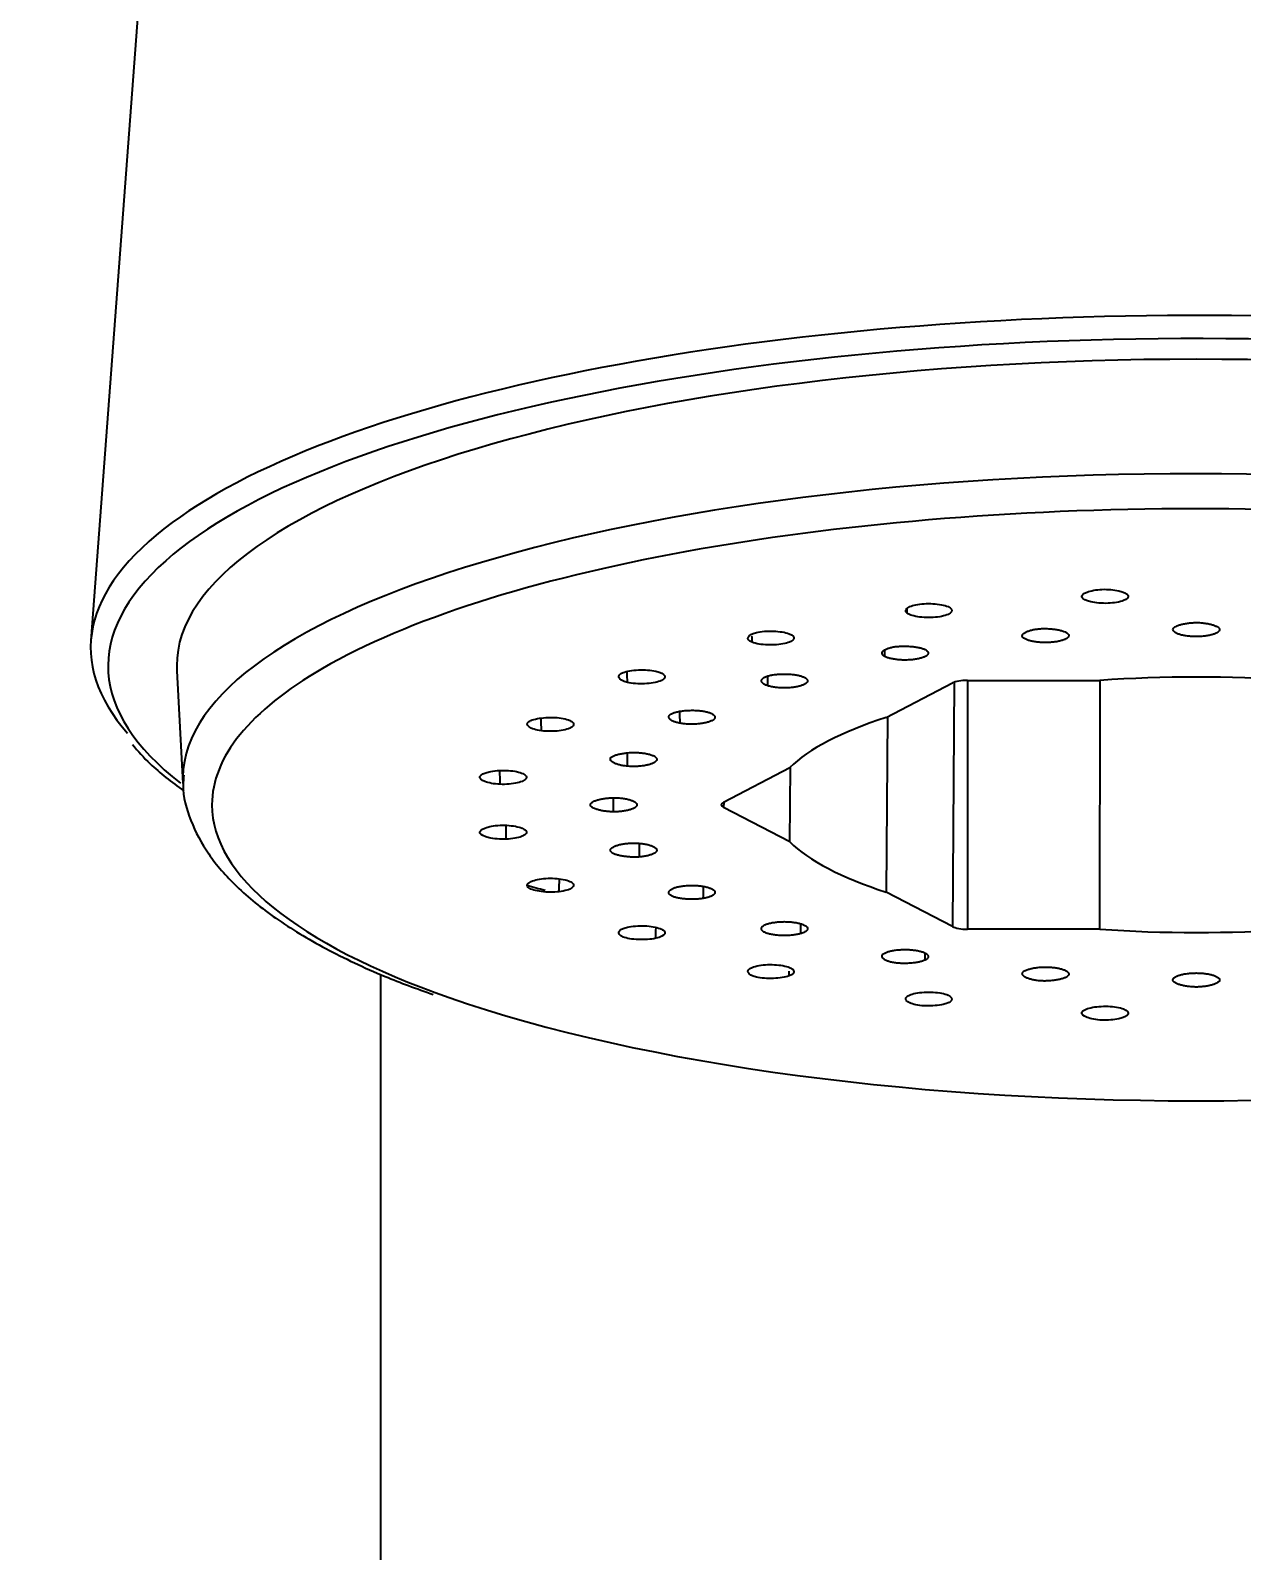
# Model space of a CAD drawing. Extents: x 0 to 1128, y 0 to 827.
# Drawn here: x 250.13 to 270.91, y 558.75 to 584.84 of the extents above; entities that cross this region are included whole.
import ezdxf

# ---------------------------------------------------------------- set-up
doc = ezdxf.new("R2010")
doc.units = 0
doc.header["$LTSCALE"] = 10
doc.header["$MEASUREMENT"] = 0
doc.header["$PDMODE"] = 3
doc.header["$PDSIZE"] = -10
doc.layers.get('0').update_dxf_attribs({"linetype": 'CONTINUOUS'})
doc.layers.get('DEFPOINTS').update_dxf_attribs({"linetype": 'CONTINUOUS'})
doc.layers.add('1', color=7, linetype='CONTINUOUS')
doc.styles.add('Daelim Dimension', font='')
doc.styles.get('Daelim Dimension').set_extended_font_data('나눔고딕')
doc.dimstyles.new('DEFAULT', dxfattribs={"dimscale": 2, "dimtxt": 2, "dimasz": 2, "dimexe": 0, "dimexo": 2, "dimgap": 1, "dimtad": 1, "dimdec": 0, "dimzin": 9, "dimdsep": 46, "dimtxsty": 'Daelim Dimension', "dimcen": 0.5, "dimclrd": 5, "dimclre": 5, "dimclrt": 256, "dimadec": 1, "dimazin": 0, "dimtfac": 1, "dimtdec": 0, "dimtix": 1, "dimtmove": 0, "dimatfit": 3, "dimfxl": 1, "dimtolj": 1, "dimtzin": 1, "dimlwd": 9, "dimlwe": 9, "dimarcsym": 0})

# ---------------------------------------------------------------- blocks, each defined once
blk = doc.blocks.new('*D59')
at = {"color": 5, "lineweight": 9, "ltscale": 0.5, "transparency": 16777216}
for p, q in [((266.137, 754.907), (181.231, 754.907)), ((181.231, 750.907), (181.231, 348.908)), ((239.136, 344.908), (181.231, 344.908))]:
    blk.add_line(p, q, dxfattribs=at)
at = {"color": 5, "ltscale": 0.5, "transparency": 16777216}
for points in [[(180.565, 750.907), (181.898, 750.907), (181.231, 754.907)], [(180.565, 348.908), (181.898, 348.908), (181.231, 344.908)]]:
    blk.add_solid(points, dxfattribs=at)
at = {"layer": 'DEFPOINTS', "color": 0, "ltscale": 0.5, "transparency": 16777216}
for p in [(270.137, 754.907), (181.231, 344.908), (243.136, 344.908)]:
    blk.add_point(p, dxfattribs=at)
at = {"color": 7, "ltscale": 0.5, "transparency": 16777216, "insert": (173.824, 549.907), "char_height": 10, "attachment_point": 5, "rotation": 90, "style": 'Daelim Dimension'}
blk.add_mtext('\\A1;410', dxfattribs=at)

msp = doc.modelspace()

# ---------------------------------------------------------------- linework, layer by layer
at = {"layer": '1'}
for p, q in [((256.119, 640.526), (251.163, 574.372)), ((252.638, 573.85), (252.744, 571.918)), ((264.813, 573.051), (265.95, 573.643)), ((265.983, 573.657), (265.95, 569.463)), ((266.21, 573.688), (266.21, 569.418)), ((266.21, 573.688), (268.483, 573.688)), ((268.483, 569.418), (268.487, 573.688)), ((264.836, 573.062), (264.813, 570.055)), ((262.024, 571.598), (263.16, 572.19)), ((263.16, 570.916), (263.171, 572.2)), ((262.025, 571.598), (262.024, 571.508)), ((263.16, 570.916), (262.024, 571.508)), ((265.95, 569.463), (264.813, 570.055)), ((268.483, 569.418), (266.21, 569.418))]:
    msp.add_line(p, q, dxfattribs=at)
for centre, major_axis, start_param, end_param in [((270.136, 574.244), (-18.977, 0), 3.503021, 5.896761), ((270.136, 573.937), (18.678, 0), 0.230862, 2.81461), ((270.136, 573.937), (-17.5, 0), 4.712389, 6.283185), ((270.136, 573.937), (-17.5, 0), 3.125001, 4.712389), ((270.136, 572.005), (-17.394, 0), 4.712389, 6.278571), ((270.136, 572.005), (-17.394, 0), 3.14012, 4.712389), ((270.136, 571.553), (-16.894, 0), 4.712389, 5.804878), ((270.136, 571.553), (-16.894, 0), 3.671736, 4.712389), ((270.136, 574.244), (-18.977, 0), 5.896761, 6.542633), ((270.136, 573.937), (18.678, 0), 2.81461, 3.508156), ((270.136, 573.937), (-17.5, 0), 0, 0.016592), ((270.136, 571.553), (-16.894, 0), 5.804878, 6.283185), ((270.136, 571.553), (-7.29, 0), 4.483645, 4.941133), ((266.21, 573.598), (-0.3, 0), 4.712389, 5.759587), ((270.136, 571.553), (-7.29, 0), 5.530843, 5.98833), ((270.136, 572.005), (-17.394, 0), 6.278571, 6.283185), ((270.136, 572.005), (-17.394, 0), 0, 0.016592), ((270.136, 571.553), (-16.894, 0), 0, 0.709018), ((262.284, 571.553), (-0.3, 0), 5.759587, 6.806784), ((270.136, 571.553), (-7.29, 0), 0.294855, 0.752342), ((270.136, 573.937), (16.995, 0), 3.970279, 3.994645), ((266.21, 569.508), (-0.3, 0), 0.523599, 1.570796), ((270.136, 571.553), (-7.29, 0), 1.342053, 1.79954), ((270.136, 571.553), (-16.894, 0), 0.709018, 2.48824)]:
    msp.add_ellipse(centre, major_axis=major_axis, ratio=0.300706, start_param=start_param, end_param=end_param, dxfattribs=at)
for points in [[(268.173, 575.115), (268.159, 575.146), (268.232, 575.209), (268.511, 575.264), (268.827, 575.233), (268.952, 575.177), (268.966, 575.146)], [(265.174, 574.84), (265.134, 574.87), (265.15, 574.937), (265.372, 575.011), (265.704, 575.006), (265.873, 574.962), (265.913, 574.933)], [(265.174, 574.84), (265.173, 574.867), (265.172, 574.893), (265.171, 574.919)], [(262.513, 574.342), (262.449, 574.367), (262.407, 574.433), (262.558, 574.522), (262.883, 574.543), (263.084, 574.514), (263.148, 574.489)], [(262.513, 574.342), (262.512, 574.378), (262.511, 574.414), (262.51, 574.449)], [(264.789, 574.097), (264.789, 574.135), (264.788, 574.172), (264.787, 574.21)], [(260.372, 573.654), (260.289, 573.673), (260.191, 573.734), (260.26, 573.831), (260.556, 573.877), (260.776, 573.864), (260.859, 573.845)], [(260.372, 573.654), (260.371, 573.714), (260.369, 573.774), (260.368, 573.834)], [(262.782, 573.594), (262.781, 573.65), (262.78, 573.706), (262.78, 573.762)], [(258.896, 572.823), (258.799, 572.835), (258.653, 572.885), (258.635, 572.985), (258.882, 573.052), (259.105, 573.057), (259.202, 573.045)], [(258.896, 572.823), (258.895, 572.895), (258.894, 572.968), (258.893, 573.041)], [(261.275, 572.952), (261.275, 573.02), (261.274, 573.088), (261.273, 573.156)], [(260.373, 572.215), (260.372, 572.292), (260.372, 572.368), (260.372, 572.445)], [(258.186, 571.904), (258.082, 571.909), (257.897, 571.946), (257.794, 572.041), (257.975, 572.125), (258.187, 572.147), (258.29, 572.143)], [(258.186, 571.904), (258.186, 571.981), (258.185, 572.057), (258.185, 572.134)], [(260.136, 571.432), (260.136, 571.513), (260.136, 571.593), (260.136, 571.673)], [(258.29, 570.962), (258.187, 570.958), (257.975, 570.98), (257.794, 571.064), (257.897, 571.159), (258.082, 571.197), (258.186, 571.201)], [(258.29, 570.962), (258.291, 571.039), (258.291, 571.116), (258.292, 571.192)], [(260.58, 570.658), (260.58, 570.735), (260.581, 570.812), (260.581, 570.889)], [(259.202, 570.061), (259.105, 570.049), (258.882, 570.053), (258.635, 570.12), (258.653, 570.22), (258.799, 570.271), (258.896, 570.283)], [(259.202, 570.061), (259.203, 570.134), (259.204, 570.208), (259.205, 570.282)], [(261.675, 569.945), (261.676, 570.014), (261.677, 570.083), (261.677, 570.152)], [(260.859, 569.261), (260.776, 569.241), (260.556, 569.229), (260.26, 569.274), (260.191, 569.372), (260.289, 569.432), (260.372, 569.451)], [(260.859, 569.261), (260.86, 569.321), (260.862, 569.381), (260.863, 569.441)], [(263.347, 569.341), (263.348, 569.397), (263.349, 569.453), (263.35, 569.509)], [(263.148, 568.617), (263.084, 568.592), (262.883, 568.562), (262.558, 568.583), (262.407, 568.672), (262.449, 568.738), (262.513, 568.763)], [(265.482, 568.888), (265.483, 568.927), (265.483, 568.966), (265.484, 569.004)], [(263.148, 568.617), (263.149, 568.644), (263.149, 568.672), (263.15, 568.699)], [(265.913, 568.173), (265.873, 568.144), (265.704, 568.1), (265.372, 568.095), (265.15, 568.169), (265.134, 568.236), (265.174, 568.265)], [(268.966, 567.959), (268.952, 567.928), (268.827, 567.873), (268.511, 567.842), (268.232, 567.896), (268.159, 567.96), (268.173, 567.991)]]:
    msp.add_open_spline(points, degree=3, dxfattribs=at)
for points, knots in [([(268.966, 575.146), (268.98, 575.115), (268.936, 575.066), (268.774, 575.024), (268.623, 575.008), (268.463, 575.011), (268.271, 575.039), (268.186, 575.083), (268.173, 575.115)], [0, 0, 0, 0, 0.25, 0.375, 0.5, 0.625, 0.75, 1, 1, 1, 1]), ([(265.913, 574.933), (265.953, 574.903), (265.953, 574.853), (265.833, 574.799), (265.701, 574.772), (265.543, 574.763), (265.334, 574.775), (265.214, 574.811), (265.174, 574.84)], [0, 0, 0, 0, 0.25, 0.375, 0.5, 0.625, 0.75, 1, 1, 1, 1]), ([(267.161, 574.426), (267.154, 574.434), (267.151, 574.441), (267.149, 574.453), (267.15, 574.457), (267.151, 574.465), (267.153, 574.469), (267.159, 574.48), (267.166, 574.488), (267.18, 574.499), (267.185, 574.502), (267.196, 574.509), (267.208, 574.516), (267.222, 574.523), (267.237, 574.529), (267.244, 574.532), (267.269, 574.541), (267.288, 574.547), (267.317, 574.554), (267.327, 574.556), (267.349, 574.561), (267.36, 574.563), (267.394, 574.568), (267.418, 574.571), (267.456, 574.574), (267.468, 574.575), (267.494, 574.576), (267.52, 574.577), (267.546, 574.577), (267.572, 574.576), (267.585, 574.576), (267.623, 574.574), (267.648, 574.572), (267.685, 574.568), (267.697, 574.566), (267.721, 574.563), (267.732, 574.561), (267.766, 574.555), (267.787, 574.551), (267.817, 574.543), (267.826, 574.541), (267.845, 574.535), (267.854, 574.532), (267.878, 574.524), (267.893, 574.517), (267.911, 574.507), (267.917, 574.503), (267.926, 574.496), (267.93, 574.492), (267.934, 574.488)], [0, 0, 0, 0, 0.0625, 0.0625, 0.09375, 0.09375, 0.125, 0.125, 0.1875, 0.1875, 0.21875, 0.21875, 0.25, 0.28125, 0.28125, 0.3125, 0.3125, 0.375, 0.375, 0.40625, 0.40625, 0.4375, 0.4375, 0.5, 0.5, 0.53125, 0.53125, 0.5625, 0.59375, 0.59375, 0.625, 0.625, 0.6875, 0.6875, 0.71875, 0.71875, 0.75, 0.75, 0.8125, 0.8125, 0.84375, 0.84375, 0.875, 0.875, 0.9375, 0.9375, 0.96875, 0.96875, 1, 1, 1, 1]), ([(269.736, 574.56), (269.736, 574.568), (269.739, 574.575), (269.747, 574.587), (269.751, 574.59), (269.759, 574.598), (269.764, 574.601), (269.781, 574.612), (269.794, 574.619), (269.816, 574.628), (269.824, 574.631), (269.841, 574.637), (269.858, 574.643), (269.877, 574.648), (269.897, 574.653), (269.907, 574.656), (269.939, 574.662), (269.962, 574.666), (269.997, 574.671), (270.008, 574.673), (270.033, 574.675), (270.045, 574.676), (270.083, 574.679), (270.109, 574.68), (270.148, 574.68), (270.161, 574.68), (270.187, 574.679), (270.212, 574.678), (270.237, 574.675), (270.262, 574.673), (270.274, 574.671), (270.309, 574.666), (270.332, 574.663), (270.363, 574.656), (270.374, 574.653), (270.394, 574.648), (270.403, 574.646), (270.431, 574.638), (270.447, 574.632), (270.47, 574.622), (270.477, 574.619), (270.49, 574.612), (270.496, 574.609), (270.512, 574.598), (270.521, 574.591), (270.529, 574.579), (270.532, 574.575), (270.535, 574.568), (270.536, 574.564), (270.536, 574.56)], [0, 0, 0, 0, 0.0625, 0.0625, 0.09375, 0.09375, 0.125, 0.125, 0.1875, 0.1875, 0.21875, 0.21875, 0.25, 0.28125, 0.28125, 0.3125, 0.3125, 0.375, 0.375, 0.40625, 0.40625, 0.4375, 0.4375, 0.5, 0.5, 0.53125, 0.53125, 0.5625, 0.59375, 0.59375, 0.625, 0.625, 0.6875, 0.6875, 0.71875, 0.71875, 0.75, 0.75, 0.8125, 0.8125, 0.84375, 0.84375, 0.875, 0.875, 0.9375, 0.9375, 0.96875, 0.96875, 1, 1, 1, 1]), ([(270.536, 574.56), (270.536, 574.552), (270.533, 574.544), (270.525, 574.533), (270.522, 574.529), (270.514, 574.521), (270.51, 574.517), (270.495, 574.507), (270.482, 574.5), (270.461, 574.49), (270.453, 574.487), (270.436, 574.48), (270.428, 574.478), (270.4, 574.469), (270.38, 574.464), (270.347, 574.458), (270.336, 574.456), (270.312, 574.452), (270.289, 574.449), (270.264, 574.446), (270.239, 574.444), (270.227, 574.443), (270.188, 574.44), (270.162, 574.44), (270.123, 574.44), (270.11, 574.44), (270.084, 574.44), (270.071, 574.441), (270.032, 574.443), (270.007, 574.446), (269.971, 574.45), (269.959, 574.452), (269.936, 574.456), (269.925, 574.458), (269.892, 574.464), (269.872, 574.469), (269.844, 574.477), (269.835, 574.48), (269.818, 574.486), (269.803, 574.493), (269.79, 574.5), (269.777, 574.506), (269.772, 574.51), (269.757, 574.521), (269.749, 574.529), (269.738, 574.544), (269.736, 574.552), (269.736, 574.56)], [0, 0, 0, 0, 0.0625, 0.0625, 0.09375, 0.09375, 0.125, 0.125, 0.1875, 0.1875, 0.21875, 0.21875, 0.25, 0.25, 0.3125, 0.3125, 0.34375, 0.34375, 0.375, 0.40625, 0.40625, 0.4375, 0.4375, 0.5, 0.5, 0.53125, 0.53125, 0.5625, 0.5625, 0.625, 0.625, 0.65625, 0.65625, 0.6875, 0.6875, 0.75, 0.75, 0.78125, 0.78125, 0.8125, 0.84375, 0.84375, 0.875, 0.875, 0.9375, 0.9375, 1, 1, 1, 1]), ([(263.148, 574.489), (263.212, 574.464), (263.255, 574.415), (263.185, 574.354), (263.081, 574.318), (262.936, 574.297), (262.724, 574.292), (262.577, 574.317), (262.513, 574.342)], [0, 0, 0, 0, 0.25, 0.375, 0.5, 0.625, 0.75, 1, 1, 1, 1]), ([(264.789, 574.097), (264.776, 574.104), (264.766, 574.111), (264.755, 574.122), (264.752, 574.126), (264.747, 574.133), (264.745, 574.137), (264.741, 574.149), (264.741, 574.157), (264.745, 574.168), (264.747, 574.172), (264.751, 574.18), (264.757, 574.187), (264.765, 574.195), (264.774, 574.202), (264.778, 574.206), (264.795, 574.216), (264.808, 574.223), (264.83, 574.233), (264.838, 574.236), (264.855, 574.241), (264.864, 574.244), (264.892, 574.252), (264.913, 574.257), (264.946, 574.263), (264.958, 574.265), (264.982, 574.268), (265.006, 574.27), (265.031, 574.272), (265.057, 574.274), (265.07, 574.274), (265.109, 574.275), (265.135, 574.275), (265.173, 574.274), (265.186, 574.274), (265.212, 574.272), (265.225, 574.272), (265.262, 574.269), (265.286, 574.266), (265.322, 574.261), (265.333, 574.259), (265.356, 574.255), (265.367, 574.253), (265.398, 574.247), (265.418, 574.242), (265.444, 574.233), (265.453, 574.23), (265.468, 574.224), (265.475, 574.22), (265.482, 574.217)], [0, 0, 0, 0, 0.0625, 0.0625, 0.09375, 0.09375, 0.125, 0.125, 0.1875, 0.1875, 0.21875, 0.21875, 0.25, 0.28125, 0.28125, 0.3125, 0.3125, 0.375, 0.375, 0.40625, 0.40625, 0.4375, 0.4375, 0.5, 0.5, 0.53125, 0.53125, 0.5625, 0.59375, 0.59375, 0.625, 0.625, 0.6875, 0.6875, 0.71875, 0.71875, 0.75, 0.75, 0.8125, 0.8125, 0.84375, 0.84375, 0.875, 0.875, 0.9375, 0.9375, 0.96875, 0.96875, 1, 1, 1, 1]), ([(267.934, 574.488), (267.941, 574.481), (267.945, 574.473), (267.947, 574.461), (267.947, 574.457), (267.946, 574.45), (267.945, 574.446), (267.94, 574.434), (267.934, 574.426), (267.922, 574.415), (267.917, 574.411), (267.906, 574.404), (267.9, 574.401), (267.881, 574.39), (267.866, 574.384), (267.839, 574.375), (267.83, 574.372), (267.811, 574.367), (267.791, 574.362), (267.77, 574.357), (267.748, 574.353), (267.736, 574.351), (267.701, 574.346), (267.676, 574.343), (267.639, 574.34), (267.626, 574.339), (267.6, 574.338), (267.587, 574.338), (267.548, 574.337), (267.522, 574.337), (267.483, 574.339), (267.47, 574.339), (267.444, 574.341), (267.432, 574.342), (267.394, 574.346), (267.371, 574.349), (267.336, 574.355), (267.325, 574.357), (267.304, 574.362), (267.284, 574.367), (267.265, 574.372), (267.247, 574.378), (267.239, 574.381), (267.215, 574.39), (267.201, 574.397), (267.177, 574.411), (267.168, 574.419), (267.161, 574.426)], [0, 0, 0, 0, 0.0625, 0.0625, 0.09375, 0.09375, 0.125, 0.125, 0.1875, 0.1875, 0.21875, 0.21875, 0.25, 0.25, 0.3125, 0.3125, 0.34375, 0.34375, 0.375, 0.40625, 0.40625, 0.4375, 0.4375, 0.5, 0.5, 0.53125, 0.53125, 0.5625, 0.5625, 0.625, 0.625, 0.65625, 0.65625, 0.6875, 0.6875, 0.75, 0.75, 0.78125, 0.78125, 0.8125, 0.84375, 0.84375, 0.875, 0.875, 0.9375, 0.9375, 1, 1, 1, 1]), ([(265.482, 574.217), (265.495, 574.21), (265.506, 574.203), (265.518, 574.192), (265.522, 574.188), (265.528, 574.18), (265.53, 574.176), (265.535, 574.165), (265.536, 574.157), (265.534, 574.145), (265.532, 574.141), (265.528, 574.133), (265.525, 574.13), (265.515, 574.118), (265.506, 574.111), (265.488, 574.1), (265.482, 574.097), (265.468, 574.09), (265.453, 574.084), (265.436, 574.078), (265.419, 574.072), (265.409, 574.069), (265.38, 574.061), (265.358, 574.057), (265.325, 574.051), (265.313, 574.049), (265.289, 574.046), (265.277, 574.044), (265.24, 574.041), (265.214, 574.039), (265.175, 574.037), (265.162, 574.037), (265.136, 574.037), (265.123, 574.037), (265.084, 574.037), (265.058, 574.039), (265.02, 574.042), (265.007, 574.043), (264.983, 574.046), (264.959, 574.049), (264.936, 574.053), (264.914, 574.057), (264.903, 574.059), (264.872, 574.066), (264.853, 574.072), (264.818, 574.083), (264.802, 574.09), (264.789, 574.097)], [0, 0, 0, 0, 0.0625, 0.0625, 0.09375, 0.09375, 0.125, 0.125, 0.1875, 0.1875, 0.21875, 0.21875, 0.25, 0.25, 0.3125, 0.3125, 0.34375, 0.34375, 0.375, 0.40625, 0.40625, 0.4375, 0.4375, 0.5, 0.5, 0.53125, 0.53125, 0.5625, 0.5625, 0.625, 0.625, 0.65625, 0.65625, 0.6875, 0.6875, 0.75, 0.75, 0.78125, 0.78125, 0.8125, 0.84375, 0.84375, 0.875, 0.875, 0.9375, 0.9375, 1, 1, 1, 1]), ([(260.859, 573.845), (260.942, 573.826), (261.027, 573.782), (261.011, 573.718), (260.941, 573.674), (260.82, 573.643), (260.619, 573.622), (260.455, 573.635), (260.372, 573.654)], [0, 0, 0, 0, 0.25, 0.375, 0.5, 0.625, 0.75, 1, 1, 1, 1]), ([(262.782, 573.594), (262.763, 573.6), (262.747, 573.606), (262.727, 573.616), (262.721, 573.619), (262.709, 573.626), (262.704, 573.63), (262.691, 573.641), (262.684, 573.648), (262.677, 573.66), (262.676, 573.663), (262.674, 573.671), (262.673, 573.679), (262.674, 573.687), (262.676, 573.694), (262.678, 573.698), (262.684, 573.71), (262.691, 573.717), (262.704, 573.728), (262.709, 573.732), (262.72, 573.739), (262.727, 573.742), (262.747, 573.752), (262.763, 573.758), (262.79, 573.767), (262.8, 573.769), (262.821, 573.774), (262.842, 573.779), (262.865, 573.782), (262.888, 573.786), (262.9, 573.787), (262.937, 573.791), (262.962, 573.793), (263, 573.795), (263.013, 573.796), (263.039, 573.797), (263.052, 573.797), (263.09, 573.797), (263.116, 573.796), (263.155, 573.794), (263.167, 573.793), (263.192, 573.791), (263.205, 573.79), (263.241, 573.786), (263.264, 573.783), (263.297, 573.777), (263.308, 573.774), (263.328, 573.769), (263.338, 573.767), (263.347, 573.764)], [0, 0, 0, 0, 0.0625, 0.0625, 0.09375, 0.09375, 0.125, 0.125, 0.1875, 0.1875, 0.21875, 0.21875, 0.25, 0.28125, 0.28125, 0.3125, 0.3125, 0.375, 0.375, 0.40625, 0.40625, 0.4375, 0.4375, 0.5, 0.5, 0.53125, 0.53125, 0.5625, 0.59375, 0.59375, 0.625, 0.625, 0.6875, 0.6875, 0.71875, 0.71875, 0.75, 0.75, 0.8125, 0.8125, 0.84375, 0.84375, 0.875, 0.875, 0.9375, 0.9375, 0.96875, 0.96875, 1, 1, 1, 1]), ([(263.347, 573.764), (263.366, 573.758), (263.382, 573.752), (263.404, 573.743), (263.411, 573.739), (263.423, 573.732), (263.429, 573.729), (263.444, 573.718), (263.451, 573.71), (263.459, 573.699), (263.461, 573.695), (263.464, 573.687), (263.465, 573.683), (263.464, 573.671), (263.462, 573.663), (263.454, 573.652), (263.451, 573.648), (263.443, 573.64), (263.434, 573.633), (263.423, 573.626), (263.411, 573.619), (263.404, 573.616), (263.382, 573.606), (263.366, 573.6), (263.338, 573.591), (263.329, 573.589), (263.308, 573.584), (263.298, 573.581), (263.265, 573.575), (263.242, 573.571), (263.206, 573.567), (263.193, 573.565), (263.168, 573.563), (263.155, 573.562), (263.117, 573.56), (263.091, 573.559), (263.052, 573.559), (263.039, 573.559), (263.013, 573.56), (262.987, 573.561), (262.962, 573.563), (262.936, 573.565), (262.924, 573.567), (262.888, 573.571), (262.865, 573.575), (262.821, 573.583), (262.8, 573.588), (262.782, 573.594)], [0, 0, 0, 0, 0.0625, 0.0625, 0.09375, 0.09375, 0.125, 0.125, 0.1875, 0.1875, 0.21875, 0.21875, 0.25, 0.25, 0.3125, 0.3125, 0.34375, 0.34375, 0.375, 0.40625, 0.40625, 0.4375, 0.4375, 0.5, 0.5, 0.53125, 0.53125, 0.5625, 0.5625, 0.625, 0.625, 0.65625, 0.65625, 0.6875, 0.6875, 0.75, 0.75, 0.78125, 0.78125, 0.8125, 0.84375, 0.84375, 0.875, 0.875, 0.9375, 0.9375, 1, 1, 1, 1]), ([(259.202, 573.045), (259.299, 573.033), (259.419, 572.997), (259.459, 572.934), (259.429, 572.886), (259.339, 572.847), (259.162, 572.811), (258.993, 572.81), (258.896, 572.823)], [0, 0, 0, 0, 0.25, 0.375, 0.5, 0.625, 0.75, 1, 1, 1, 1]), ([(261.275, 572.952), (261.253, 572.956), (261.232, 572.961), (261.204, 572.969), (261.195, 572.971), (261.178, 572.977), (261.17, 572.98), (261.147, 572.99), (261.134, 572.997), (261.118, 573.007), (261.113, 573.011), (261.104, 573.018), (261.097, 573.026), (261.091, 573.033), (261.087, 573.041), (261.085, 573.045), (261.081, 573.056), (261.081, 573.064), (261.085, 573.076), (261.087, 573.08), (261.091, 573.087), (261.094, 573.091), (261.106, 573.102), (261.116, 573.109), (261.135, 573.12), (261.142, 573.123), (261.158, 573.129), (261.175, 573.135), (261.193, 573.14), (261.213, 573.146), (261.223, 573.148), (261.255, 573.155), (261.277, 573.159), (261.313, 573.164), (261.325, 573.165), (261.349, 573.168), (261.362, 573.169), (261.399, 573.172), (261.424, 573.173), (261.463, 573.174), (261.476, 573.175), (261.502, 573.175), (261.515, 573.174), (261.553, 573.173), (261.579, 573.172), (261.616, 573.169), (261.628, 573.167), (261.652, 573.164), (261.664, 573.162), (261.675, 573.16)], [0, 0, 0, 0, 0.0625, 0.0625, 0.09375, 0.09375, 0.125, 0.125, 0.1875, 0.1875, 0.21875, 0.21875, 0.25, 0.28125, 0.28125, 0.3125, 0.3125, 0.375, 0.375, 0.40625, 0.40625, 0.4375, 0.4375, 0.5, 0.5, 0.53125, 0.53125, 0.5625, 0.59375, 0.59375, 0.625, 0.625, 0.6875, 0.6875, 0.71875, 0.71875, 0.75, 0.75, 0.8125, 0.8125, 0.84375, 0.84375, 0.875, 0.875, 0.9375, 0.9375, 0.96875, 0.96875, 1, 1, 1, 1]), ([(261.675, 573.16), (261.698, 573.156), (261.719, 573.152), (261.749, 573.144), (261.758, 573.141), (261.776, 573.136), (261.784, 573.133), (261.808, 573.123), (261.822, 573.116), (261.84, 573.106), (261.845, 573.102), (261.854, 573.095), (261.858, 573.091), (261.868, 573.08), (261.873, 573.072), (261.875, 573.06), (261.875, 573.056), (261.874, 573.048), (261.872, 573.041), (261.867, 573.033), (261.862, 573.025), (261.858, 573.021), (261.846, 573.01), (261.835, 573.003), (261.815, 572.993), (261.808, 572.99), (261.793, 572.983), (261.785, 572.98), (261.759, 572.971), (261.74, 572.966), (261.708, 572.959), (261.698, 572.956), (261.675, 572.952), (261.664, 572.95), (261.629, 572.945), (261.605, 572.942), (261.567, 572.939), (261.554, 572.938), (261.528, 572.937), (261.502, 572.936), (261.476, 572.936), (261.45, 572.936), (261.436, 572.937), (261.397, 572.938), (261.372, 572.94), (261.323, 572.945), (261.298, 572.948), (261.275, 572.952)], [0, 0, 0, 0, 0.0625, 0.0625, 0.09375, 0.09375, 0.125, 0.125, 0.1875, 0.1875, 0.21875, 0.21875, 0.25, 0.25, 0.3125, 0.3125, 0.34375, 0.34375, 0.375, 0.40625, 0.40625, 0.4375, 0.4375, 0.5, 0.5, 0.53125, 0.53125, 0.5625, 0.5625, 0.625, 0.625, 0.65625, 0.65625, 0.6875, 0.6875, 0.75, 0.75, 0.78125, 0.78125, 0.8125, 0.84375, 0.84375, 0.875, 0.875, 0.9375, 0.9375, 1, 1, 1, 1]), ([(251.879, 572.587), (251.968, 572.475), (252.213, 572.201), (252.546, 571.945), (252.757, 571.794)], [0, 0, 0, 0, 0.403519, 1, 1, 1, 1]), ([(260.373, 572.215), (260.348, 572.217), (260.324, 572.22), (260.29, 572.225), (260.278, 572.227), (260.257, 572.232), (260.246, 572.234), (260.217, 572.241), (260.198, 572.247), (260.173, 572.256), (260.166, 572.259), (260.151, 572.265), (260.137, 572.272), (260.125, 572.279), (260.114, 572.286), (260.109, 572.29), (260.096, 572.301), (260.089, 572.308), (260.082, 572.319), (260.081, 572.323), (260.079, 572.331), (260.079, 572.335), (260.08, 572.347), (260.083, 572.354), (260.093, 572.366), (260.097, 572.369), (260.107, 572.377), (260.118, 572.384), (260.131, 572.39), (260.146, 572.397), (260.154, 572.4), (260.179, 572.409), (260.197, 572.415), (260.227, 572.422), (260.237, 572.424), (260.259, 572.429), (260.27, 572.431), (260.303, 572.437), (260.326, 572.44), (260.363, 572.444), (260.375, 572.445), (260.4, 572.447), (260.413, 572.448), (260.451, 572.45), (260.477, 572.451), (260.515, 572.45), (260.529, 572.45), (260.554, 572.449), (260.567, 572.448), (260.58, 572.447)], [0, 0, 0, 0, 0.0625, 0.0625, 0.09375, 0.09375, 0.125, 0.125, 0.1875, 0.1875, 0.21875, 0.21875, 0.25, 0.28125, 0.28125, 0.3125, 0.3125, 0.375, 0.375, 0.40625, 0.40625, 0.4375, 0.4375, 0.5, 0.5, 0.53125, 0.53125, 0.5625, 0.59375, 0.59375, 0.625, 0.625, 0.6875, 0.6875, 0.71875, 0.71875, 0.75, 0.75, 0.8125, 0.8125, 0.84375, 0.84375, 0.875, 0.875, 0.9375, 0.9375, 0.96875, 0.96875, 1, 1, 1, 1]), ([(260.58, 572.447), (260.605, 572.445), (260.63, 572.442), (260.665, 572.437), (260.676, 572.435), (260.698, 572.431), (260.709, 572.429), (260.74, 572.422), (260.759, 572.416), (260.785, 572.407), (260.794, 572.404), (260.809, 572.398), (260.816, 572.395), (260.836, 572.384), (260.846, 572.377), (260.859, 572.366), (260.862, 572.362), (260.868, 572.354), (260.873, 572.347), (260.875, 572.339), (260.876, 572.331), (260.876, 572.327), (260.874, 572.315), (260.87, 572.308), (260.859, 572.296), (260.855, 572.292), (260.846, 572.285), (260.841, 572.281), (260.823, 572.271), (260.809, 572.264), (260.786, 572.255), (260.777, 572.252), (260.759, 572.246), (260.75, 572.243), (260.721, 572.236), (260.699, 572.231), (260.665, 572.225), (260.654, 572.223), (260.63, 572.22), (260.605, 572.217), (260.58, 572.215), (260.555, 572.213), (260.542, 572.212), (260.503, 572.211), (260.477, 572.211), (260.425, 572.212), (260.398, 572.213), (260.373, 572.215)], [0, 0, 0, 0, 0.0625, 0.0625, 0.09375, 0.09375, 0.125, 0.125, 0.1875, 0.1875, 0.21875, 0.21875, 0.25, 0.25, 0.3125, 0.3125, 0.34375, 0.34375, 0.375, 0.40625, 0.40625, 0.4375, 0.4375, 0.5, 0.5, 0.53125, 0.53125, 0.5625, 0.5625, 0.625, 0.625, 0.65625, 0.65625, 0.6875, 0.6875, 0.75, 0.75, 0.78125, 0.78125, 0.8125, 0.84375, 0.84375, 0.875, 0.875, 0.9375, 0.9375, 1, 1, 1, 1]), ([(252.761, 572.06), (252.752, 572.004), (252.727, 571.742), (252.86, 571.274), (253.164, 570.691), (253.653, 570.133), (254.319, 569.593), (255.172, 569.08), (256.084, 568.646), (256.75, 568.397), (257.039, 568.298)], [0, 0, 0, 0, 0.036436, 0.168683, 0.301726, 0.441694, 0.589582, 0.741403, 0.893331, 1, 1, 1, 1]), ([(258.29, 572.143), (258.394, 572.139), (258.541, 572.113), (258.634, 572.056), (258.646, 572.008), (258.593, 571.962), (258.453, 571.914), (258.29, 571.9), (258.186, 571.904)], [0, 0, 0, 0, 0.25, 0.375, 0.5, 0.625, 0.75, 1, 1, 1, 1]), ([(260.136, 571.432), (260.109, 571.432), (260.084, 571.433), (260.046, 571.436), (260.034, 571.437), (260.009, 571.44), (259.997, 571.441), (259.962, 571.446), (259.939, 571.45), (259.908, 571.457), (259.897, 571.459), (259.878, 571.464), (259.859, 571.469), (259.841, 571.475), (259.825, 571.481), (259.817, 571.484), (259.794, 571.494), (259.781, 571.5), (259.765, 571.511), (259.76, 571.514), (259.752, 571.522), (259.748, 571.526), (259.739, 571.537), (259.736, 571.545), (259.736, 571.556), (259.736, 571.56), (259.739, 571.568), (259.744, 571.576), (259.751, 571.583), (259.76, 571.591), (259.765, 571.594), (259.781, 571.605), (259.794, 571.612), (259.816, 571.621), (259.824, 571.624), (259.841, 571.63), (259.85, 571.633), (259.877, 571.641), (259.897, 571.646), (259.929, 571.653), (259.94, 571.655), (259.962, 571.659), (259.973, 571.661), (260.008, 571.666), (260.033, 571.669), (260.071, 571.671), (260.084, 571.672), (260.109, 571.673), (260.123, 571.673), (260.136, 571.673)], [0, 0, 0, 0, 0.0625, 0.0625, 0.09375, 0.09375, 0.125, 0.125, 0.1875, 0.1875, 0.21875, 0.21875, 0.25, 0.28125, 0.28125, 0.3125, 0.3125, 0.375, 0.375, 0.40625, 0.40625, 0.4375, 0.4375, 0.5, 0.5, 0.53125, 0.53125, 0.5625, 0.59375, 0.59375, 0.625, 0.625, 0.6875, 0.6875, 0.71875, 0.71875, 0.75, 0.75, 0.8125, 0.8125, 0.84375, 0.84375, 0.875, 0.875, 0.9375, 0.9375, 0.96875, 0.96875, 1, 1, 1, 1]), ([(260.136, 571.673), (260.162, 571.673), (260.188, 571.672), (260.226, 571.67), (260.239, 571.669), (260.264, 571.667), (260.276, 571.665), (260.313, 571.661), (260.336, 571.657), (260.368, 571.651), (260.379, 571.648), (260.4, 571.643), (260.409, 571.641), (260.437, 571.632), (260.453, 571.626), (260.475, 571.616), (260.482, 571.613), (260.494, 571.606), (260.505, 571.599), (260.514, 571.591), (260.522, 571.584), (260.525, 571.58), (260.533, 571.568), (260.536, 571.561), (260.536, 571.549), (260.535, 571.545), (260.532, 571.537), (260.53, 571.533), (260.523, 571.522), (260.515, 571.514), (260.5, 571.503), (260.494, 571.5), (260.482, 571.493), (260.475, 571.489), (260.454, 571.479), (260.437, 571.473), (260.409, 571.465), (260.4, 571.462), (260.379, 571.457), (260.358, 571.453), (260.336, 571.449), (260.313, 571.445), (260.301, 571.443), (260.265, 571.439), (260.24, 571.436), (260.188, 571.433), (260.162, 571.432), (260.136, 571.432)], [0, 0, 0, 0, 0.0625, 0.0625, 0.09375, 0.09375, 0.125, 0.125, 0.1875, 0.1875, 0.21875, 0.21875, 0.25, 0.25, 0.3125, 0.3125, 0.34375, 0.34375, 0.375, 0.40625, 0.40625, 0.4375, 0.4375, 0.5, 0.5, 0.53125, 0.53125, 0.5625, 0.5625, 0.625, 0.625, 0.65625, 0.65625, 0.6875, 0.6875, 0.75, 0.75, 0.78125, 0.78125, 0.8125, 0.84375, 0.84375, 0.875, 0.875, 0.9375, 0.9375, 1, 1, 1, 1]), ([(258.186, 571.201), (258.29, 571.205), (258.453, 571.192), (258.593, 571.143), (258.646, 571.098), (258.634, 571.05), (258.541, 570.992), (258.394, 570.967), (258.29, 570.962)], [0, 0, 0, 0, 0.25, 0.375, 0.5, 0.625, 0.75, 1, 1, 1, 1]), ([(260.58, 570.658), (260.555, 570.656), (260.529, 570.655), (260.49, 570.655), (260.478, 570.655), (260.452, 570.655), (260.439, 570.656), (260.4, 570.658), (260.375, 570.66), (260.339, 570.664), (260.327, 570.665), (260.303, 570.669), (260.281, 570.672), (260.259, 570.677), (260.238, 570.681), (260.227, 570.683), (260.197, 570.691), (260.179, 570.696), (260.154, 570.705), (260.147, 570.708), (260.132, 570.715), (260.125, 570.718), (260.107, 570.728), (260.097, 570.736), (260.087, 570.747), (260.084, 570.751), (260.08, 570.758), (260.078, 570.766), (260.079, 570.774), (260.081, 570.782), (260.082, 570.786), (260.089, 570.797), (260.096, 570.805), (260.109, 570.816), (260.114, 570.819), (260.125, 570.826), (260.131, 570.83), (260.15, 570.84), (260.165, 570.846), (260.19, 570.855), (260.199, 570.858), (260.217, 570.864), (260.226, 570.867), (260.256, 570.874), (260.277, 570.878), (260.312, 570.884), (260.324, 570.885), (260.348, 570.888), (260.36, 570.89), (260.373, 570.891)], [0, 0, 0, 0, 0.0625, 0.0625, 0.09375, 0.09375, 0.125, 0.125, 0.1875, 0.1875, 0.21875, 0.21875, 0.25, 0.28125, 0.28125, 0.3125, 0.3125, 0.375, 0.375, 0.40625, 0.40625, 0.4375, 0.4375, 0.5, 0.5, 0.53125, 0.53125, 0.5625, 0.59375, 0.59375, 0.625, 0.625, 0.6875, 0.6875, 0.71875, 0.71875, 0.75, 0.75, 0.8125, 0.8125, 0.84375, 0.84375, 0.875, 0.875, 0.9375, 0.9375, 0.96875, 0.96875, 1, 1, 1, 1]), ([(260.373, 570.891), (260.398, 570.893), (260.424, 570.894), (260.463, 570.895), (260.476, 570.895), (260.502, 570.894), (260.516, 570.894), (260.555, 570.893), (260.58, 570.891), (260.617, 570.887), (260.629, 570.886), (260.653, 570.882), (260.665, 570.881), (260.699, 570.875), (260.72, 570.87), (260.749, 570.862), (260.759, 570.859), (260.777, 570.854), (260.794, 570.848), (260.809, 570.841), (260.822, 570.835), (260.829, 570.831), (260.847, 570.821), (260.856, 570.813), (260.866, 570.802), (260.869, 570.798), (260.873, 570.79), (260.874, 570.786), (260.877, 570.775), (260.876, 570.767), (260.871, 570.755), (260.868, 570.751), (260.863, 570.743), (260.859, 570.74), (260.847, 570.728), (260.836, 570.721), (260.816, 570.711), (260.809, 570.708), (260.794, 570.701), (260.778, 570.695), (260.759, 570.69), (260.74, 570.684), (260.73, 570.682), (260.699, 570.674), (260.677, 570.67), (260.63, 570.663), (260.605, 570.66), (260.58, 570.658)], [0, 0, 0, 0, 0.0625, 0.0625, 0.09375, 0.09375, 0.125, 0.125, 0.1875, 0.1875, 0.21875, 0.21875, 0.25, 0.25, 0.3125, 0.3125, 0.34375, 0.34375, 0.375, 0.40625, 0.40625, 0.4375, 0.4375, 0.5, 0.5, 0.53125, 0.53125, 0.5625, 0.5625, 0.625, 0.625, 0.65625, 0.65625, 0.6875, 0.6875, 0.75, 0.75, 0.78125, 0.78125, 0.8125, 0.84375, 0.84375, 0.875, 0.875, 0.9375, 0.9375, 1, 1, 1, 1]), ([(258.896, 570.283), (258.993, 570.295), (259.162, 570.295), (259.339, 570.259), (259.429, 570.219), (259.459, 570.172), (259.419, 570.109), (259.299, 570.073), (259.202, 570.061)], [0, 0, 0, 0, 0.25, 0.375, 0.5, 0.625, 0.75, 1, 1, 1, 1]), ([(261.675, 569.945), (261.653, 569.941), (261.629, 569.938), (261.592, 569.935), (261.579, 569.934), (261.554, 569.932), (261.541, 569.932), (261.502, 569.931), (261.477, 569.931), (261.438, 569.932), (261.425, 569.932), (261.399, 569.934), (261.374, 569.935), (261.35, 569.938), (261.325, 569.94), (261.313, 569.942), (261.278, 569.947), (261.255, 569.951), (261.224, 569.957), (261.214, 569.96), (261.194, 569.965), (261.185, 569.967), (261.158, 569.976), (261.142, 569.982), (261.123, 569.992), (261.117, 569.996), (261.107, 570.003), (261.098, 570.01), (261.092, 570.018), (261.087, 570.025), (261.085, 570.029), (261.081, 570.041), (261.081, 570.049), (261.085, 570.061), (261.087, 570.064), (261.091, 570.072), (261.094, 570.076), (261.104, 570.087), (261.113, 570.094), (261.129, 570.105), (261.135, 570.109), (261.148, 570.115), (261.155, 570.119), (261.177, 570.128), (261.194, 570.134), (261.222, 570.142), (261.232, 570.145), (261.253, 570.149), (261.264, 570.151), (261.275, 570.153)], [0, 0, 0, 0, 0.0625, 0.0625, 0.09375, 0.09375, 0.125, 0.125, 0.1875, 0.1875, 0.21875, 0.21875, 0.25, 0.28125, 0.28125, 0.3125, 0.3125, 0.375, 0.375, 0.40625, 0.40625, 0.4375, 0.4375, 0.5, 0.5, 0.53125, 0.53125, 0.5625, 0.59375, 0.59375, 0.625, 0.625, 0.6875, 0.6875, 0.71875, 0.71875, 0.75, 0.75, 0.8125, 0.8125, 0.84375, 0.84375, 0.875, 0.875, 0.9375, 0.9375, 0.96875, 0.96875, 1, 1, 1, 1]), ([(261.275, 570.153), (261.298, 570.157), (261.322, 570.161), (261.359, 570.164), (261.372, 570.165), (261.397, 570.167), (261.41, 570.168), (261.449, 570.169), (261.475, 570.17), (261.514, 570.169), (261.527, 570.168), (261.554, 570.167), (261.566, 570.166), (261.604, 570.163), (261.628, 570.161), (261.664, 570.155), (261.675, 570.153), (261.697, 570.149), (261.719, 570.145), (261.739, 570.14), (261.758, 570.134), (261.767, 570.131), (261.793, 570.123), (261.809, 570.116), (261.828, 570.106), (261.834, 570.103), (261.845, 570.095), (261.85, 570.092), (261.862, 570.08), (261.868, 570.073), (261.873, 570.061), (261.874, 570.057), (261.875, 570.049), (261.875, 570.045), (261.873, 570.034), (261.869, 570.026), (261.858, 570.014), (261.854, 570.011), (261.845, 570.003), (261.835, 569.996), (261.822, 569.989), (261.808, 569.983), (261.8, 569.979), (261.777, 569.97), (261.759, 569.964), (261.72, 569.954), (261.698, 569.949), (261.675, 569.945)], [0, 0, 0, 0, 0.0625, 0.0625, 0.09375, 0.09375, 0.125, 0.125, 0.1875, 0.1875, 0.21875, 0.21875, 0.25, 0.25, 0.3125, 0.3125, 0.34375, 0.34375, 0.375, 0.40625, 0.40625, 0.4375, 0.4375, 0.5, 0.5, 0.53125, 0.53125, 0.5625, 0.5625, 0.625, 0.625, 0.65625, 0.65625, 0.6875, 0.6875, 0.75, 0.75, 0.78125, 0.78125, 0.8125, 0.84375, 0.84375, 0.875, 0.875, 0.9375, 0.9375, 1, 1, 1, 1]), ([(262.782, 569.511), (262.8, 569.517), (262.821, 569.522), (262.853, 569.529), (262.864, 569.531), (262.888, 569.534), (262.9, 569.536), (262.936, 569.54), (262.961, 569.543), (262.999, 569.545), (263.012, 569.546), (263.038, 569.546), (263.052, 569.547), (263.091, 569.547), (263.116, 569.546), (263.155, 569.544), (263.168, 569.543), (263.193, 569.54), (263.218, 569.538), (263.241, 569.534), (263.264, 569.531), (263.276, 569.529), (263.309, 569.522), (263.329, 569.517), (263.356, 569.509), (263.365, 569.506), (263.382, 569.5), (263.39, 569.497), (263.411, 569.487), (263.423, 569.48), (263.438, 569.469), (263.443, 569.465), (263.451, 569.458), (263.454, 569.454), (263.462, 569.442), (263.464, 569.434), (263.465, 569.423), (263.464, 569.419), (263.461, 569.411), (263.457, 569.403), (263.451, 569.395), (263.443, 569.388), (263.439, 569.384), (263.424, 569.373), (263.412, 569.366), (263.383, 569.353), (263.366, 569.347), (263.347, 569.341)], [0, 0, 0, 0, 0.0625, 0.0625, 0.09375, 0.09375, 0.125, 0.125, 0.1875, 0.1875, 0.21875, 0.21875, 0.25, 0.25, 0.3125, 0.3125, 0.34375, 0.34375, 0.375, 0.40625, 0.40625, 0.4375, 0.4375, 0.5, 0.5, 0.53125, 0.53125, 0.5625, 0.5625, 0.625, 0.625, 0.65625, 0.65625, 0.6875, 0.6875, 0.75, 0.75, 0.78125, 0.78125, 0.8125, 0.84375, 0.84375, 0.875, 0.875, 0.9375, 0.9375, 1, 1, 1, 1]), ([(260.372, 569.451), (260.455, 569.471), (260.619, 569.484), (260.82, 569.463), (260.941, 569.431), (261.011, 569.388), (261.027, 569.324), (260.942, 569.28), (260.859, 569.261)], [0, 0, 0, 0, 0.25, 0.375, 0.5, 0.625, 0.75, 1, 1, 1, 1]), ([(263.347, 569.341), (263.329, 569.336), (263.309, 569.331), (263.276, 569.325), (263.265, 569.323), (263.241, 569.32), (263.229, 569.318), (263.193, 569.314), (263.168, 569.312), (263.129, 569.31), (263.116, 569.31), (263.091, 569.309), (263.065, 569.309), (263.039, 569.309), (263.013, 569.31), (263, 569.31), (262.962, 569.312), (262.937, 569.314), (262.901, 569.318), (262.889, 569.32), (262.866, 569.323), (262.854, 569.325), (262.821, 569.331), (262.801, 569.336), (262.773, 569.344), (262.764, 569.347), (262.748, 569.353), (262.733, 569.359), (262.721, 569.366), (262.71, 569.373), (262.705, 569.377), (262.691, 569.388), (262.684, 569.395), (262.678, 569.407), (262.676, 569.411), (262.674, 569.419), (262.673, 569.423), (262.673, 569.434), (262.675, 569.442), (262.682, 569.453), (262.684, 569.457), (262.691, 569.465), (262.695, 569.469), (262.708, 569.479), (262.719, 569.486), (262.74, 569.496), (262.748, 569.5), (262.764, 569.506), (262.772, 569.509), (262.782, 569.511)], [0, 0, 0, 0, 0.0625, 0.0625, 0.09375, 0.09375, 0.125, 0.125, 0.1875, 0.1875, 0.21875, 0.21875, 0.25, 0.28125, 0.28125, 0.3125, 0.3125, 0.375, 0.375, 0.40625, 0.40625, 0.4375, 0.4375, 0.5, 0.5, 0.53125, 0.53125, 0.5625, 0.59375, 0.59375, 0.625, 0.625, 0.6875, 0.6875, 0.71875, 0.71875, 0.75, 0.75, 0.8125, 0.8125, 0.84375, 0.84375, 0.875, 0.875, 0.9375, 0.9375, 0.96875, 0.96875, 1, 1, 1, 1]), ([(264.789, 569.009), (264.802, 569.016), (264.818, 569.022), (264.844, 569.031), (264.853, 569.034), (264.872, 569.039), (264.882, 569.041), (264.913, 569.049), (264.935, 569.053), (264.97, 569.058), (264.982, 569.06), (265.007, 569.062), (265.02, 569.064), (265.057, 569.067), (265.083, 569.068), (265.122, 569.069), (265.135, 569.069), (265.162, 569.068), (265.188, 569.068), (265.213, 569.066), (265.239, 569.065), (265.252, 569.064), (265.289, 569.06), (265.313, 569.057), (265.347, 569.051), (265.358, 569.049), (265.379, 569.044), (265.389, 569.042), (265.419, 569.034), (265.436, 569.028), (265.46, 569.019), (265.468, 569.015), (265.482, 569.009), (265.488, 569.005), (265.506, 568.995), (265.515, 568.987), (265.525, 568.976), (265.528, 568.972), (265.532, 568.964), (265.535, 568.957), (265.535, 568.949), (265.535, 568.941), (265.533, 568.937), (265.528, 568.925), (265.523, 568.917), (265.506, 568.903), (265.495, 568.895), (265.482, 568.888)], [0, 0, 0, 0, 0.0625, 0.0625, 0.09375, 0.09375, 0.125, 0.125, 0.1875, 0.1875, 0.21875, 0.21875, 0.25, 0.25, 0.3125, 0.3125, 0.34375, 0.34375, 0.375, 0.40625, 0.40625, 0.4375, 0.4375, 0.5, 0.5, 0.53125, 0.53125, 0.5625, 0.5625, 0.625, 0.625, 0.65625, 0.65625, 0.6875, 0.6875, 0.75, 0.75, 0.78125, 0.78125, 0.8125, 0.84375, 0.84375, 0.875, 0.875, 0.9375, 0.9375, 1, 1, 1, 1]), ([(262.513, 568.763), (262.577, 568.788), (262.724, 568.814), (262.936, 568.809), (263.081, 568.788), (263.185, 568.752), (263.255, 568.691), (263.212, 568.642), (263.148, 568.617)], [0, 0, 0, 0, 0.25, 0.375, 0.5, 0.625, 0.75, 1, 1, 1, 1]), ([(265.482, 568.888), (265.469, 568.882), (265.453, 568.875), (265.427, 568.867), (265.418, 568.864), (265.398, 568.859), (265.388, 568.857), (265.356, 568.85), (265.334, 568.846), (265.298, 568.841), (265.286, 568.84), (265.262, 568.837), (265.237, 568.835), (265.212, 568.833), (265.187, 568.832), (265.174, 568.831), (265.135, 568.83), (265.109, 568.83), (265.071, 568.831), (265.058, 568.832), (265.033, 568.833), (265.02, 568.834), (264.982, 568.837), (264.959, 568.84), (264.925, 568.846), (264.914, 568.848), (264.893, 568.853), (264.873, 568.858), (264.856, 568.864), (264.839, 568.87), (264.83, 568.873), (264.808, 568.882), (264.795, 568.889), (264.779, 568.9), (264.774, 568.903), (264.765, 568.911), (264.761, 568.914), (264.751, 568.926), (264.746, 568.933), (264.743, 568.945), (264.742, 568.949), (264.742, 568.957), (264.742, 568.96), (264.746, 568.972), (264.751, 568.98), (264.762, 568.991), (264.766, 568.995), (264.777, 569.002), (264.783, 569.005), (264.789, 569.009)], [0, 0, 0, 0, 0.0625, 0.0625, 0.09375, 0.09375, 0.125, 0.125, 0.1875, 0.1875, 0.21875, 0.21875, 0.25, 0.28125, 0.28125, 0.3125, 0.3125, 0.375, 0.375, 0.40625, 0.40625, 0.4375, 0.4375, 0.5, 0.5, 0.53125, 0.53125, 0.5625, 0.59375, 0.59375, 0.625, 0.625, 0.6875, 0.6875, 0.71875, 0.71875, 0.75, 0.75, 0.8125, 0.8125, 0.84375, 0.84375, 0.875, 0.875, 0.9375, 0.9375, 0.96875, 0.96875, 1, 1, 1, 1]), ([(267.161, 568.679), (267.168, 568.687), (267.177, 568.694), (267.195, 568.705), (267.201, 568.708), (267.215, 568.715), (267.222, 568.718), (267.246, 568.728), (267.264, 568.733), (267.294, 568.741), (267.304, 568.744), (267.325, 568.748), (267.336, 568.75), (267.37, 568.756), (267.394, 568.759), (267.431, 568.763), (267.444, 568.764), (267.469, 568.766), (267.495, 568.767), (267.521, 568.768), (267.547, 568.768), (267.56, 568.768), (267.6, 568.768), (267.625, 568.766), (267.663, 568.763), (267.676, 568.762), (267.7, 568.759), (267.712, 568.758), (267.747, 568.752), (267.77, 568.748), (267.801, 568.741), (267.811, 568.739), (267.83, 568.733), (267.839, 568.73), (267.865, 568.722), (267.88, 568.715), (267.9, 568.705), (267.906, 568.701), (267.917, 568.694), (267.926, 568.687), (267.934, 568.679), (267.939, 568.672), (267.942, 568.668), (267.947, 568.656), (267.948, 568.648), (267.945, 568.633), (267.941, 568.625), (267.934, 568.617)], [0, 0, 0, 0, 0.0625, 0.0625, 0.09375, 0.09375, 0.125, 0.125, 0.1875, 0.1875, 0.21875, 0.21875, 0.25, 0.25, 0.3125, 0.3125, 0.34375, 0.34375, 0.375, 0.40625, 0.40625, 0.4375, 0.4375, 0.5, 0.5, 0.53125, 0.53125, 0.5625, 0.5625, 0.625, 0.625, 0.65625, 0.65625, 0.6875, 0.6875, 0.75, 0.75, 0.78125, 0.78125, 0.8125, 0.84375, 0.84375, 0.875, 0.875, 0.9375, 0.9375, 1, 1, 1, 1]), ([(256.136, 568.647), (256.136, 567.74), (256.136, 562.595), (256.136, 553.014), (256.136, 539.708), (256.136, 530.64), (256.136, 526.008)], [0, 0, 0, 0, 0.063786, 0.362008, 0.67408, 1, 1, 1, 1]), ([(267.934, 568.617), (267.927, 568.609), (267.917, 568.602), (267.899, 568.592), (267.893, 568.589), (267.878, 568.582), (267.87, 568.579), (267.845, 568.57), (267.827, 568.565), (267.797, 568.557), (267.787, 568.555), (267.765, 568.55), (267.744, 568.546), (267.721, 568.543), (267.697, 568.539), (267.685, 568.538), (267.649, 568.534), (267.624, 568.532), (267.586, 568.53), (267.573, 568.529), (267.547, 568.529), (267.534, 568.528), (267.495, 568.529), (267.47, 568.53), (267.432, 568.533), (267.42, 568.534), (267.395, 568.537), (267.372, 568.54), (267.35, 568.544), (267.328, 568.549), (267.318, 568.551), (267.288, 568.559), (267.27, 568.564), (267.245, 568.573), (267.237, 568.576), (267.222, 568.583), (267.215, 568.586), (267.195, 568.596), (267.184, 568.603), (267.171, 568.614), (267.167, 568.618), (267.16, 568.625), (267.157, 568.629), (267.151, 568.641), (267.149, 568.648), (267.15, 568.66), (267.151, 568.664), (267.155, 568.672), (267.158, 568.675), (267.161, 568.679)], [0, 0, 0, 0, 0.0625, 0.0625, 0.09375, 0.09375, 0.125, 0.125, 0.1875, 0.1875, 0.21875, 0.21875, 0.25, 0.28125, 0.28125, 0.3125, 0.3125, 0.375, 0.375, 0.40625, 0.40625, 0.4375, 0.4375, 0.5, 0.5, 0.53125, 0.53125, 0.5625, 0.59375, 0.59375, 0.625, 0.625, 0.6875, 0.6875, 0.71875, 0.71875, 0.75, 0.75, 0.8125, 0.8125, 0.84375, 0.84375, 0.875, 0.875, 0.9375, 0.9375, 0.96875, 0.96875, 1, 1, 1, 1]), ([(269.736, 568.546), (269.736, 568.554), (269.738, 568.561), (269.746, 568.573), (269.749, 568.577), (269.757, 568.584), (269.761, 568.588), (269.777, 568.599), (269.789, 568.606), (269.81, 568.616), (269.818, 568.619), (269.835, 568.625), (269.844, 568.628), (269.871, 568.636), (269.891, 568.641), (269.924, 568.648), (269.936, 568.65), (269.959, 568.653), (269.982, 568.657), (270.007, 568.659), (270.032, 568.662), (270.045, 568.663), (270.083, 568.665), (270.109, 568.666), (270.148, 568.666), (270.161, 568.666), (270.187, 568.665), (270.201, 568.664), (270.239, 568.662), (270.264, 568.66), (270.3, 568.655), (270.312, 568.654), (270.335, 568.65), (270.347, 568.648), (270.379, 568.641), (270.399, 568.636), (270.427, 568.628), (270.436, 568.625), (270.453, 568.619), (270.468, 568.613), (270.482, 568.606), (270.494, 568.599), (270.5, 568.595), (270.515, 568.584), (270.522, 568.577), (270.533, 568.562), (270.536, 568.554), (270.536, 568.546)], [0, 0, 0, 0, 0.0625, 0.0625, 0.09375, 0.09375, 0.125, 0.125, 0.1875, 0.1875, 0.21875, 0.21875, 0.25, 0.25, 0.3125, 0.3125, 0.34375, 0.34375, 0.375, 0.40625, 0.40625, 0.4375, 0.4375, 0.5, 0.5, 0.53125, 0.53125, 0.5625, 0.5625, 0.625, 0.625, 0.65625, 0.65625, 0.6875, 0.6875, 0.75, 0.75, 0.78125, 0.78125, 0.8125, 0.84375, 0.84375, 0.875, 0.875, 0.9375, 0.9375, 1, 1, 1, 1]), ([(270.536, 568.546), (270.536, 568.538), (270.533, 568.53), (270.524, 568.519), (270.52, 568.515), (270.512, 568.508), (270.507, 568.504), (270.491, 568.493), (270.478, 568.487), (270.455, 568.477), (270.447, 568.474), (270.43, 568.468), (270.413, 568.462), (270.394, 568.457), (270.374, 568.452), (270.364, 568.45), (270.332, 568.443), (270.31, 568.439), (270.275, 568.434), (270.263, 568.433), (270.238, 568.43), (270.226, 568.429), (270.188, 568.426), (270.162, 568.425), (270.123, 568.425), (270.11, 568.426), (270.084, 568.427), (270.059, 568.428), (270.034, 568.43), (270.01, 568.433), (269.997, 568.434), (269.962, 568.439), (269.94, 568.443), (269.908, 568.45), (269.897, 568.452), (269.877, 568.457), (269.868, 568.46), (269.84, 568.468), (269.824, 568.474), (269.801, 568.483), (269.794, 568.487), (269.781, 568.493), (269.775, 568.497), (269.759, 568.507), (269.751, 568.515), (269.742, 568.526), (269.739, 568.53), (269.736, 568.538), (269.736, 568.542), (269.736, 568.546)], [0, 0, 0, 0, 0.0625, 0.0625, 0.09375, 0.09375, 0.125, 0.125, 0.1875, 0.1875, 0.21875, 0.21875, 0.25, 0.28125, 0.28125, 0.3125, 0.3125, 0.375, 0.375, 0.40625, 0.40625, 0.4375, 0.4375, 0.5, 0.5, 0.53125, 0.53125, 0.5625, 0.59375, 0.59375, 0.625, 0.625, 0.6875, 0.6875, 0.71875, 0.71875, 0.75, 0.75, 0.8125, 0.8125, 0.84375, 0.84375, 0.875, 0.875, 0.9375, 0.9375, 0.96875, 0.96875, 1, 1, 1, 1]), ([(265.174, 568.265), (265.214, 568.294), (265.334, 568.33), (265.543, 568.342), (265.701, 568.333), (265.833, 568.306), (265.953, 568.253), (265.953, 568.202), (265.913, 568.173)], [0, 0, 0, 0, 0.25, 0.375, 0.5, 0.625, 0.75, 1, 1, 1, 1]), ([(268.173, 567.991), (268.186, 568.022), (268.271, 568.066), (268.463, 568.094), (268.623, 568.098), (268.774, 568.082), (268.936, 568.04), (268.98, 567.991), (268.966, 567.959)], [0, 0, 0, 0, 0.25, 0.375, 0.5, 0.625, 0.75, 1, 1, 1, 1])]:
    msp.add_open_spline(points, degree=3, knots=knots, dxfattribs=at)

# ---------------------------------------------------------------- dimensions: what is measured, and where the dimension line sits
at = {"color": 5, "ltscale": 0.5}
dim = msp.add_linear_dim(base=(181.231, 344.908), p1=(270.137, 754.907), p2=(243.136, 344.908), angle=90, dimstyle='DEFAULT', override={"dimtxt": 5, "dimclrt": 7}, dxfattribs=at)
dim.commit()
dim.dimension.update_dxf_attribs({"geometry": '*D59', "text_midpoint": (173.824, 549.907)})

doc.saveas('drawing.dxf')
